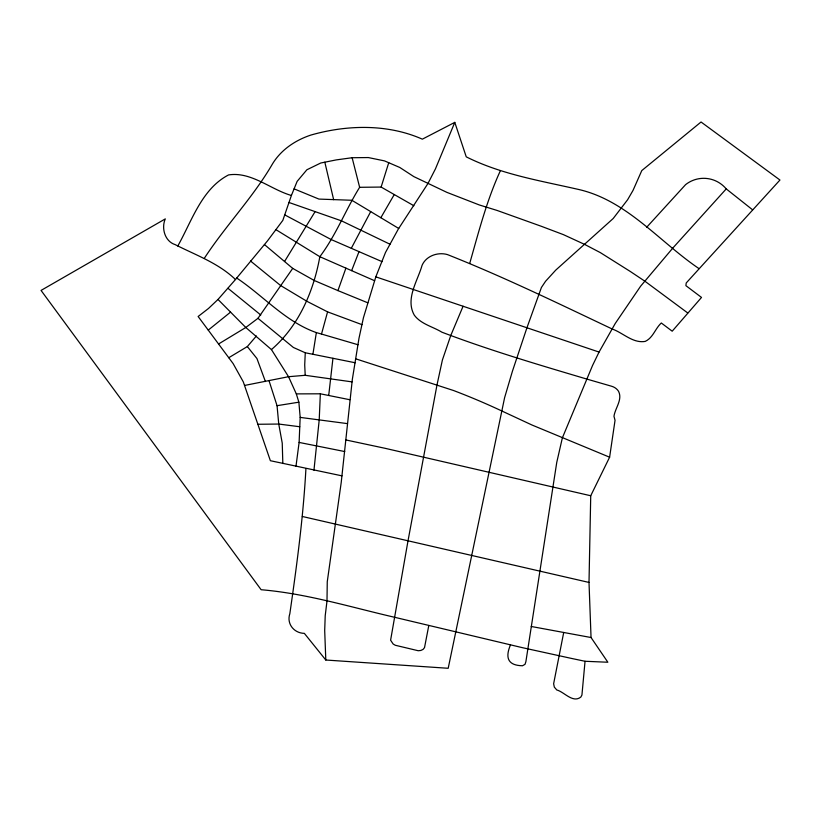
<?xml version="1.0" encoding="UTF-8"?>
<svg xmlns="http://www.w3.org/2000/svg" width="821" height="821" viewBox="0 0 821 821"><rect width="100%" height="100%" fill="white"/><g stroke="black" fill="none" stroke-linecap="round" stroke-linejoin="round"><path stroke-width="1.23" d="M687.721 312.955L644.875 281.193L630.251 271.443L600.367 252.632L584.716 244.442L563.401 234.632L541.398 226.319L497.126 210.453L479.259 204.942L446.881 192.36L413.856 176.628L399.796 167.474L384.485 160.885L368.321 157.56L352.127 157.724L336.271 159.9L320.734 163.01L306.88 169.773L297.14 181.369L291.393 195.48L282.824 220.387L267.472 240.902L235.483 279.52C218.294 263.028 195.911 255.167 175.15 244.617C164.764 241.353 161.193 228.043 165.298 218.889L41.05 290.418L261.129 589.724C306.438 593.532 350.044 606.976 394.162 617.176L522.074 647.595L571.868 658.504L585.045 661.274L607.858 662.239L591.048 637.527L589.006 582.438L590.73 495.751L609.613 457.205L615.042 420.342L613.975 416.268C615.155 407.986 622.759 399.704 618.562 391.319A11.689 10.56 10.2 0 0 611.553 386.229L586.758 379.056C538.104 364.627 489.388 350.228 441.914 332.197C432.78 326.625 420.865 324.079 414.307 315.172C405.122 298.926 417.632 280.967 422.086 265.296C426.191 255.824 437.983 251.79 447.517 254.613C503.591 276.821 557.89 303.277 612.363 329.077C623.262 332.957 632.847 343.496 645.203 341.413C653.157 337.749 655.168 328.544 661.316 322.992L672.194 331.202L701.514 297.438L685.884 285.646L686.233 282.958L779.95 180.025L701.042 122.001L641.786 170.583L633.022 190.41L627.613 199.739L613.205 218.509L555.786 270.078L545.575 281.264L541.419 287.473L526.959 327.702L512.417 371.256L504.607 397.672L448.194 668.284L325.804 660.022L304.345 633.36C294.082 633.217 286.385 623.847 289.834 613.718C296.781 565.546 303.277 517.199 305.925 468.575M295.96 466.441L299.111 442.427L300.178 417.396L298.875 402.187L296.309 393.885L288.54 376.706L271.433 349.572L245.797 327.487L218.006 299.449L235.483 279.52M296.309 393.885L320.344 393.803L319.215 419.9L313.95 470.248M218.602 343.968L245.797 327.487L257.968 318.322L293.384 347.468L305.268 352.784L304.714 364.914L305.207 375.3L352.024 381.878M325.804 660.022L324.695 630.528L325.219 615.719L326.994 601.003L327.261 581.74L341.218 482.491L352.342 379.323L358.993 338.273L363.436 317.737L375.813 276.851L385.501 252.458L398.277 229.141L427.967 183.483L435.448 168.869L454.793 122.37L466.246 156.842C501.97 174.77 541.624 180.897 580.149 189.825C627.552 201.33 659.91 242.144 698.989 268.6M585.045 661.274L581.935 695.038L580.837 697.07C572.73 703.433 564.325 691.949 556.782 689.968L554.329 687.126L553.631 683.76L563.709 632.478M328.708 395.486L332.946 358.284M355.226 362.759L312.904 354.272L316.352 332.587C285.554 321.832 263.346 295.786 236.705 278.032M752.6 209.817L726.236 188.892L672.922 247.932L640.616 286.211L615.247 323.474L599.053 352.065L592.546 365.489L562.364 437.87L556.761 462.377L525.881 661.705L525.009 664.333L522.505 665.759C507.655 665.462 505.069 657.58 510.518 644.803M428.798 625.479L424.529 647.595L423.092 649.39L420.865 650.448L418.238 650.735L395.301 645.265L393.146 644.013L390.601 640.195L408.006 540.854L436.998 384.905L442.406 359.967L450.76 335.512L463.075 306.254L599.053 352.065M358.018 344.748L321.504 334.055L327.569 311.867L306.992 301.348L280.566 285.503L250.559 261.027M469.694 263.479C478.633 232.117 486.709 200.529 500.307 170.86M271.433 349.572C298.628 326.245 313.612 291.476 319.831 256.706C335.994 235.258 345.559 209.981 359.639 187.301L381.129 187.065L388.733 162.722M367.818 302.816L337.934 290.603L345.908 268.139M351.624 270.653L359.013 251.637M177.777 246.033C191.837 221.126 201.627 188.902 228.566 174.924C251.267 171.415 270.52 189.466 291.393 195.48M351.306 248.291L370.702 211.613M380.841 217.719L394.254 194.556M284.548 261.509L315.11 211.623M257.968 318.322L292.717 268.395L314.207 280.474L337.934 290.603M204.419 258.163C225.601 225.672 252.95 197.574 272.469 163.943C281.069 149.761 295.303 140.237 310.841 135.075C346.965 124.741 387.553 123.745 422.343 139.17L454.793 122.37M228.772 357.71L247.337 346.575L256.398 335.994M646.538 227.427L685.607 184.622C698.24 174.729 715.963 176.72 726.236 188.892M218.006 299.449L208.483 308.48L198.128 316.495L233.133 363.6L243.293 381.868L270.376 460.714L341.977 475.852M208.267 330.093L230.557 312.124M244.525 385.46L288.54 376.706L305.207 375.3M269.083 380.882L277.046 405.677L298.875 402.187M257.856 424.272L278.75 424.047L299.768 426.746M294.092 188.861L318.917 199.082L351.84 200.273L398.729 228.464M300.178 417.396L347.499 423.626M531.228 626.474L591.048 637.527M305.268 352.784L312.904 354.272M320.344 393.803L349.746 399.714M299.111 442.427L344.738 451.55M346.062 439.994L384.772 448.235L590.73 495.751M302.323 516.481L589.006 582.438M316.352 332.587L321.504 334.055M355.893 358.88L453.551 390.519A535.538 412.193 21.6 0 1 501.836 410.982L531.864 424.96L609.613 457.205M375.813 276.851L463.075 306.254M288.982 202.479L341.598 220.89L390.006 244.237M327.569 311.867L361.948 324.634M382.063 261.653L331.202 239.558L284.713 214.876M374.602 280.72L319.831 256.706L275.897 229.634M381.129 187.065L413.876 205.743M228.012 288.335L260.77 314.997M264.413 244.545L292.717 268.395M247.337 346.575L256.942 358.531L265.419 381.549M352.127 157.724L359.639 187.301M324.829 162.189L333.654 199.688M277.046 405.677L278.75 424.047L282.239 443.114L282.835 463.516"/></g></svg>
